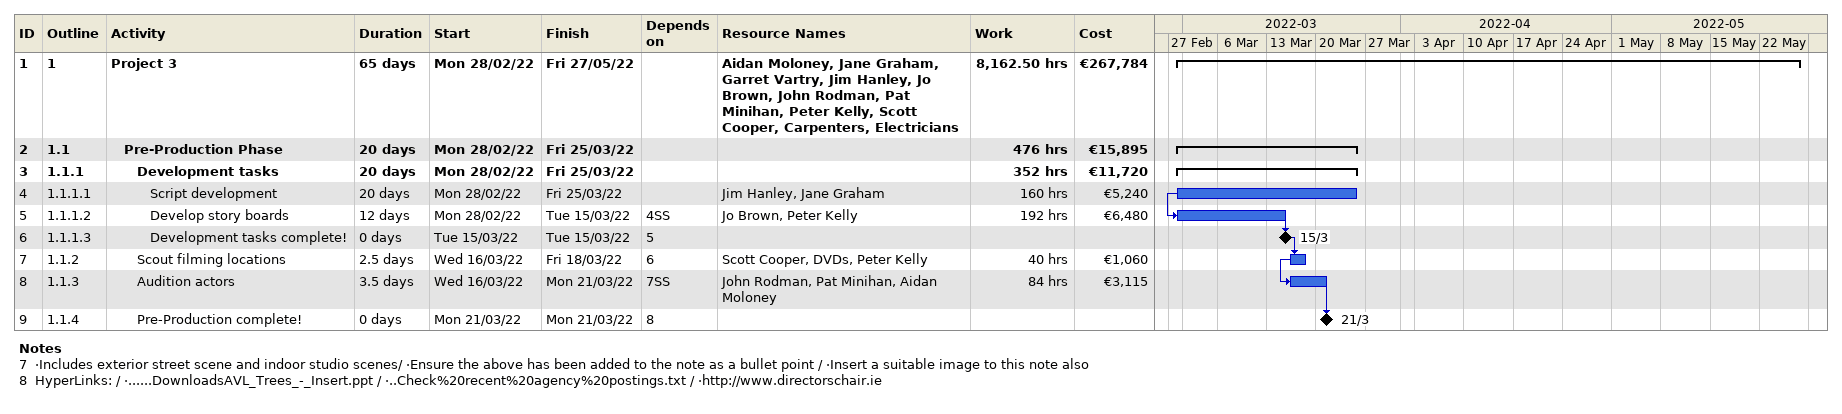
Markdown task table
| ID | WBS | Task | Duration | Start | Finish | Predecessors | Resources | Work (h) | Cost (€) |
|---|---|---|---|---|---|---|---|---|---|
| 1 | 1 | **Project 3** | 65d | 2022-02-28 | 2022-05-27 |  | Aidan Moloney, Jane Graham, Garret Vartry, Jim Hanley, Jo Brown, John Rodman, Pat Minihan, Peter Kelly, Scott Cooper, Carpenters, Electricians | 8162.50 | 267784 |
| 2 | 1.1 | **Pre-Production Phase** | 20d | 2022-02-28 | 2022-03-25 |  |  | 476 | 15895 |
| 3 | 1.1.1 | **Development tasks** | 20d | 2022-02-28 | 2022-03-25 |  |  | 352 | 11720 |
| 4 | 1.1.1.1 | Script development | 20d | 2022-02-28 | 2022-03-25 |  | Jim Hanley, Jane Graham | 160 | 5240 |
| 5 | 1.1.1.2 | Develop story boards | 12d | 2022-02-28 | 2022-03-15 | 4SS | Jo Brown, Peter Kelly | 192 | 6480 |
| 6 | 1.1.1.3 | Development tasks complete! | 0d | 2022-03-15 | 2022-03-15 | 5 |  |  |  |
| 7 | 1.1.2 | Scout filming locations | 2.5d | 2022-03-16 | 2022-03-18 | 6 | Scott Cooper, DVDs, Peter Kelly | 40 | 1060 |
| 8 | 1.1.3 | Audition actors | 3.5d | 2022-03-16 | 2022-03-21 | 7SS | John Rodman, Pat Minihan, Aidan Moloney | 84 | 3115 |
| 9 | 1.1.4 | Pre-Production complete! | 0d | 2022-03-21 | 2022-03-21 | 8 |  |  |  |

Notes
- 7: ·Includes exterior street scene and indoor studio scenes/ ·Ensure the above has been added to the note as a bullet point / ·Insert a suitable image to this note also
- 8: HyperLinks: / ·......DownloadsAVL_Trees_-_Insert.ppt / ·..Check%20recent%20agency%20postings.txt / ·http://www.directorschair.ie
